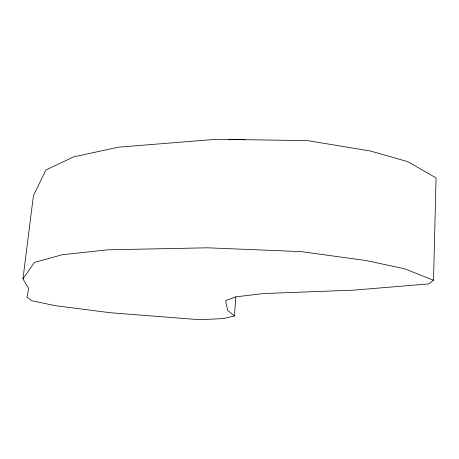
<?xml version="1.0" encoding="UTF-8"?>
<svg xmlns="http://www.w3.org/2000/svg" width="459" height="459" viewBox="0 0 459 459"><rect width="100%" height="100%" fill="white"/><g stroke="black" fill="none" stroke-linecap="round" stroke-linejoin="round"><path stroke-width="0.69" d="M234.423 315.981L227.641 310.324L225.627 300.496L235.915 296.853L263.455 293.548L353.602 290.157L428.603 283.914L433.543 280.254L436.05 177.897L407.707 161.625L370.235 150.982L307.547 140.615L216.344 139.289L118.554 147.161L73.647 156.88L45.889 169.973L33.404 195.838L22.95 278.877L28.728 288.682L26.989 297.18L31.82 300.748L55.625 305.728L110.303 312.74L199.785 319.711L223.149 318.592L234.423 315.981L235.823 296.784M22.95 278.877L34.471 262.41L62.206 254.739L107.704 249.811L207.566 247.803L301.156 251.63L365.697 260.477L404.299 268.681L433.543 280.254M228.938 139.777L237.372 139.301L245.049 139.806"/></g></svg>
